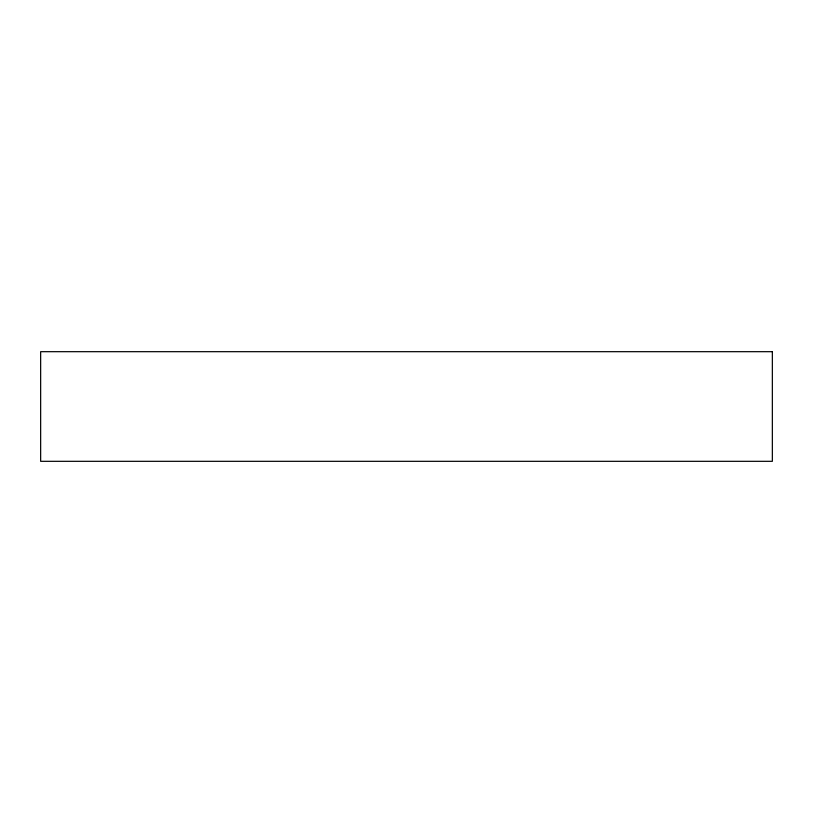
<?xml version="1.0" encoding="UTF-8"?>
<svg xmlns="http://www.w3.org/2000/svg" width="813" height="813" viewBox="0 0 813 813"><rect width="100%" height="100%" fill="white"/><g stroke="black" fill="none" stroke-linecap="round" stroke-linejoin="round"><path stroke-width="1.22" d="M772.35 351.683L40.65 351.683L40.65 461.317L772.35 461.317L772.35 351.683"/></g></svg>
